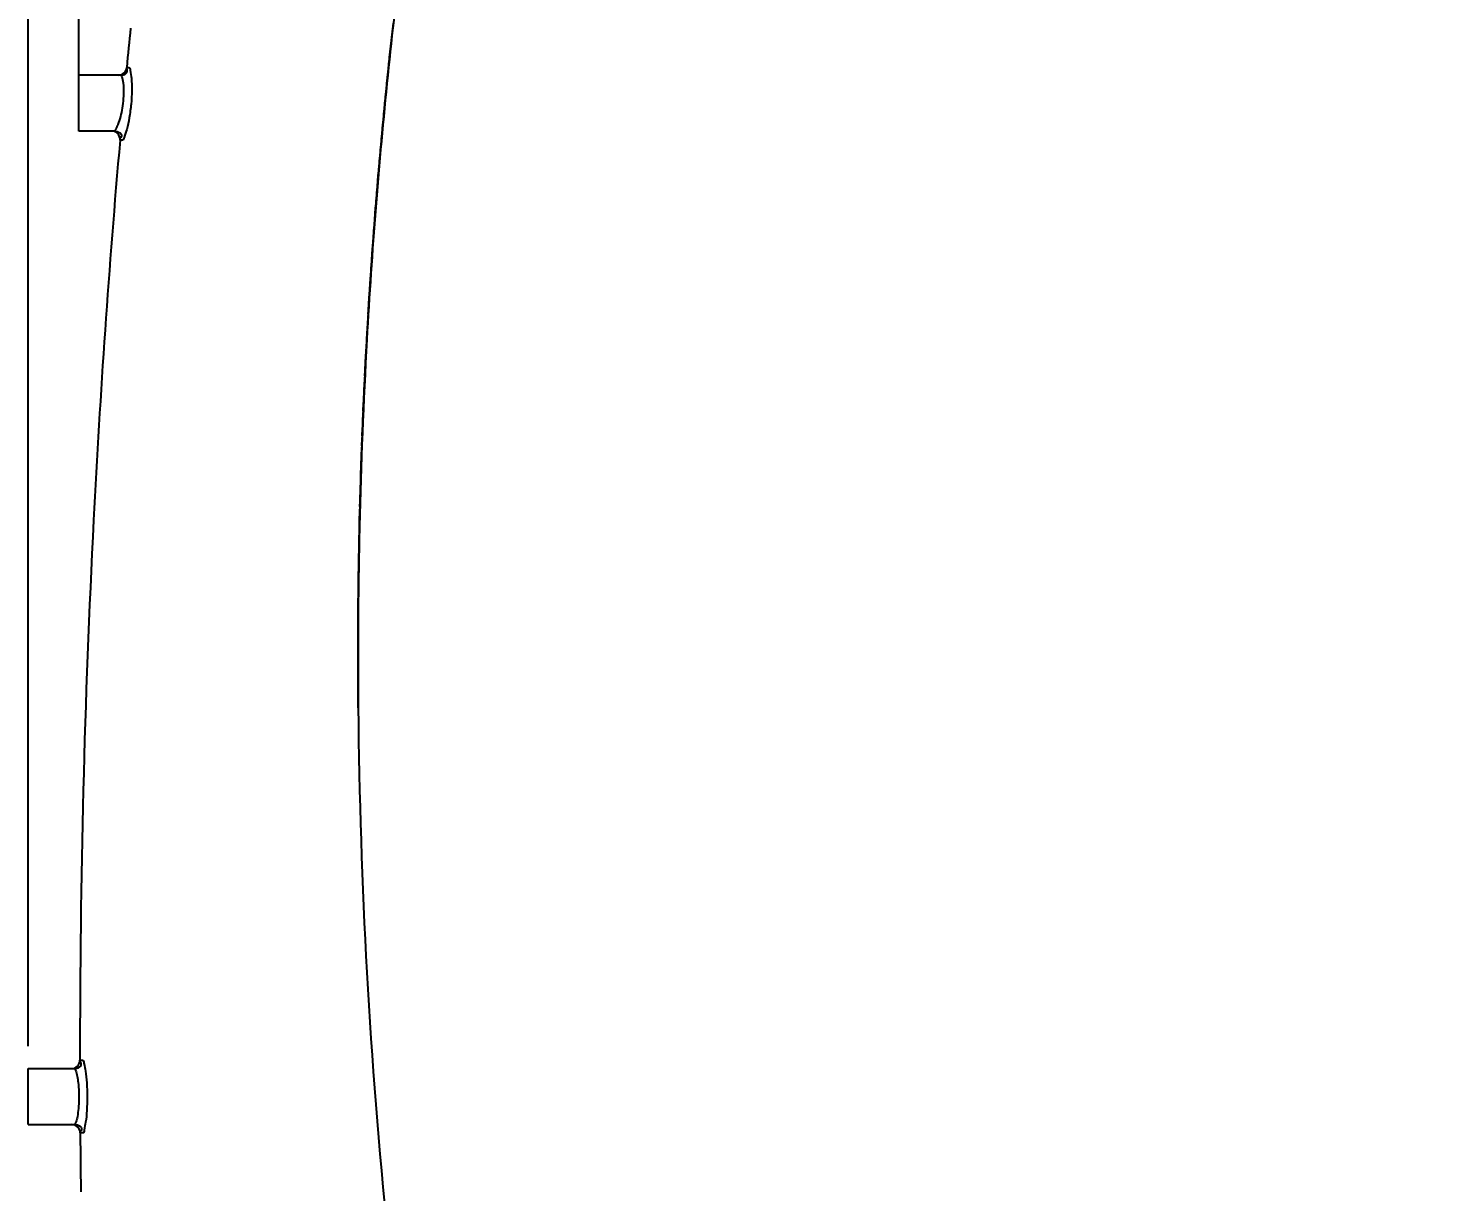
# Model space of a CAD drawing. Header units: millimetres. Extents: x 7426 to 8737, y 124 to 421.
# Drawn here: x 7918.39 to 7943.67, y 270.85 to 291.63 of the extents above; entities that cross this region are included whole.
import ezdxf

# ---------------------------------------------------------------- set-up
doc = ezdxf.new("R2010")
doc.units = ezdxf.units.MM
doc.layers.add('外形图', color=7, linetype='Continuous')
doc.layers.add('尺寸标注', color=7, linetype='Continuous')
doc.styles.add('微软雅黑', font='msyh.ttc')
doc.dimstyles.new('尺寸标注_1_20比例', dxfattribs={"dimtxt": 2.1, "dimasz": 1.7, "dimexe": 0.5, "dimexo": 0.4, "dimgap": 0.5, "dimtad": 1, "dimdec": 1, "dimlfac": 20, "dimdsep": 46, "dimtxsty": '微软雅黑', "dimcen": 0.09, "dimadec": 0, "dimazin": 0, "dimtp": 0.01, "dimtm": 0.01, "dimtfac": 1, "dimtdec": 1, "dimtofl": 0, "dimtmove": 0, "dimatfit": 3, "dimfxl": 1, "dimtolj": 1, "dimarcsym": 0})

# ---------------------------------------------------------------- blocks, each defined once
blk = doc.blocks.new('*D1261')
at = {"layer": 'Defpoints', "color": 0}
for p in [(7943.668, 318.685), (7943.668, 302.528), (7919.292, 290.22)]:
    blk.add_point(p, dxfattribs=at)
at = {"layer": '尺寸标注', "color": 0, "linetype": 'Continuous', "lineweight": -2}
for p, q in [((7919.292, 290.62), (7919.292, 319.185)), ((7943.668, 302.928), (7943.668, 319.185)), ((7920.992, 318.685), (7941.968, 318.685))]:
    blk.add_line(p, q, dxfattribs=at)
at = {"layer": '尺寸标注', "color": 0}
for points in [[(7920.992, 318.968), (7920.992, 318.402), (7919.292, 318.685)], [(7941.968, 318.402), (7941.968, 318.968), (7943.668, 318.685)]]:
    blk.add_solid(points, dxfattribs=at)
at = {"layer": '尺寸标注', "color": 0, "insert": (7931.48, 320.271), "char_height": 2.1, "attachment_point": 5, "style": '微软雅黑'}
blk.add_mtext('\\A1;\\A1;487.5', dxfattribs=at)
blk = doc.blocks.new('*D1334')
at = {"layer": 'Defpoints', "color": 0}
for p in [(7943.668, 325.465), (7943.668, 299.074), (7918.392, 273.049)]:
    blk.add_point(p, dxfattribs=at)
at = {"layer": '尺寸标注', "color": 0, "lineweight": -2}
for p, q in [((7918.392, 273.449), (7918.392, 325.965)), ((7943.668, 299.474), (7943.668, 325.965)), ((7920.092, 325.465), (7941.968, 325.465))]:
    blk.add_line(p, q, dxfattribs=at)
at = {"layer": '尺寸标注', "color": 0}
for points in [[(7920.092, 325.748), (7920.092, 325.181), (7918.392, 325.465)], [(7941.968, 325.181), (7941.968, 325.748), (7943.668, 325.465)]]:
    blk.add_solid(points, dxfattribs=at)
at = {"layer": '尺寸标注', "color": 0, "insert": (7931.03, 327.051), "char_height": 2.1, "attachment_point": 5, "style": '微软雅黑'}
blk.add_mtext('\\A1;505.5', dxfattribs=at)

msp = doc.modelspace()

# ---------------------------------------------------------------- linework, layer by layer
at = {"layer": '外形图', "color": 0, "linetype": 'Continuous'}
for p, q in [((7924.8941, 291.5705), (7924.9115, 291.727)), ((7924.8717, 291.3656), (7924.8887, 291.5215)), ((7924.8828, 291.468), (7924.9, 291.6241)), ((7924.8443, 291.1105), (7924.8609, 291.2656)), ((7924.8552, 291.2124), (7924.8664, 291.3167)), ((7924.8661, 291.3145), (7924.8775, 291.419)), ((7920.1494, 290.935), (7920.1883, 290.9353)), ((7924.8178, 290.8566), (7924.8285, 290.9602)), ((7924.823, 290.9073), (7924.8392, 291.0618)), ((7924.8336, 291.0088), (7924.85, 291.1636)), ((7919.2922, 289.7991), (7919.2922, 290.7991)), ((7920.0397, 290.7991), (7919.2922, 290.7991)), ((7924.7869, 290.5534), (7924.8024, 290.707)), ((7924.7971, 290.6543), (7924.8113, 290.7934)), ((7924.8074, 290.7553), (7924.818, 290.8588)), ((7924.762, 290.302), (7924.7771, 290.4549)), ((7924.7719, 290.4025), (7924.7821, 290.5052)), ((7924.7819, 290.5031), (7924.7922, 290.606)), ((7924.7427, 290.1018), (7924.7574, 290.2541)), ((7924.7523, 290.2018), (7924.7672, 290.3544)), ((7924.7193, 289.8546), (7924.7286, 289.9542)), ((7924.7238, 289.9022), (7924.7381, 290.054)), ((7924.7332, 290.0019), (7924.7477, 290.1539)), ((7919.9227, 289.7991), (7919.2922, 289.7991)), ((7924.6918, 289.5547), (7924.7055, 289.7055)), ((7924.7008, 289.6538), (7924.7147, 289.8048)), ((7924.7099, 289.753), (7924.7238, 289.9022)), ((7920.0714, 289.6362), (7920.0305, 289.636)), ((7924.6655, 289.2586), (7924.6787, 289.4086)), ((7924.6741, 289.3571), (7924.6875, 289.5074)), ((7924.6829, 289.4558), (7924.6965, 289.6063)), ((7924.6444, 289.0131), (7924.657, 289.1603)), ((7924.6529, 289.1132), (7924.6614, 289.2115)), ((7924.657, 289.1603), (7924.67, 289.3099)), ((7924.6279, 288.8175), (7924.6404, 288.9662)), ((7924.6361, 288.9152), (7924.6487, 289.0642)), ((7924.608, 288.5741), (7924.6199, 288.72)), ((7924.6161, 288.6733), (7924.6241, 288.7708)), ((7924.6199, 288.72), (7924.6322, 288.8684)), ((7924.5888, 288.3318), (7924.6004, 288.479)), ((7924.5964, 288.4285), (7924.6043, 288.5275)), ((7924.6041, 288.5255), (7924.6121, 288.6247)), ((7924.5666, 288.0425), (7924.5778, 288.1889)), ((7924.5739, 288.1387), (7924.5852, 288.2854)), ((7924.5813, 288.2352), (7924.5928, 288.3821)), ((7924.5489, 287.8028), (7924.5596, 287.9485)), ((7924.5559, 287.8985), (7924.5632, 287.9965)), ((7924.563, 287.9945), (7924.5704, 288.0926)), ((7924.5284, 287.5167), (7924.5387, 287.6614)), ((7924.5352, 287.6118), (7924.5456, 287.7569)), ((7924.542, 287.7072), (7924.5525, 287.8526)), ((7924.5155, 287.3287), (7924.522, 287.4236)), ((7924.5186, 287.3742), (7924.5284, 287.5167)), ((7924.5253, 287.471), (7924.5319, 287.5661)), ((7924.4964, 287.0435), (7924.5059, 287.1869)), ((7924.5026, 287.1378), (7924.5122, 287.2814)), ((7924.5089, 287.2322), (7924.5186, 287.3742)), ((7924.4814, 286.8088), (7924.4874, 286.9044)), ((7924.4843, 286.8556), (7924.4935, 286.9983)), ((7924.4903, 286.9495), (7924.4996, 287.0925)), ((7924.4641, 286.5287), (7924.4727, 286.6703)), ((7924.4698, 286.6218), (7924.4785, 286.7638)), ((7924.4755, 286.7152), (7924.4815, 286.8106)), ((7924.4477, 286.2503), (7924.4559, 286.391)), ((7924.4531, 286.3429), (7924.4614, 286.4839)), ((7924.4585, 286.4357), (7924.467, 286.577)), ((7924.4373, 286.0657), (7924.4452, 286.2058)), ((7924.4424, 286.1579), (7924.4505, 286.2983)), ((7924.4199, 285.7445), (7924.4273, 285.8835)), ((7924.4248, 285.836), (7924.4323, 285.9753)), ((7924.4297, 285.9277), (7924.4373, 286.0657)), ((7924.4348, 286.0213), (7924.4399, 286.1135)), ((7924.4105, 285.562), (7924.4176, 285.7004)), ((7924.4152, 285.6531), (7924.4224, 285.7919)), ((7924.3949, 285.2446), (7924.4015, 285.382)), ((7924.3993, 285.3351), (7924.406, 285.4727)), ((7924.4037, 285.4257), (7924.4083, 285.5182)), ((7924.4082, 285.5165), (7924.4129, 285.6092)), ((7924.3845, 285.0194), (7924.3886, 285.1109)), ((7924.3886, 285.1094), (7924.3928, 285.2011)), ((7924.3907, 285.1544), (7924.3971, 285.2914)), ((7924.3746, 284.7955), (7924.3805, 284.9312)), ((7924.3784, 284.8849), (7924.3845, 285.0194)), ((7924.3825, 284.9761), (7924.3866, 285.0659)), ((7924.3634, 284.5284), (7924.3689, 284.6632)), ((7924.367, 284.6172), (7924.3727, 284.7523)), ((7924.3707, 284.7062), (7924.3766, 284.8417)), ((7924.353, 284.2631), (7924.3582, 284.3969)), ((7924.3564, 284.3513), (7924.3617, 284.4855)), ((7924.3598, 284.4397), (7924.3653, 284.5742)), ((7924.3434, 283.9997), (7924.3481, 284.1325)), ((7924.3465, 284.0873), (7924.3514, 284.2205)), ((7924.3497, 284.1751), (7924.3547, 284.3086)), ((7924.3359, 283.7815), (7924.3389, 283.87)), ((7924.3388, 283.8686), (7924.3419, 283.9573)), ((7924.3418, 283.9559), (7924.345, 284.0448)), ((7924.3276, 283.5215), (7924.3304, 283.6093)), ((7924.3303, 283.608), (7924.3331, 283.696)), ((7924.3331, 283.6947), (7924.336, 283.7829)), ((7924.3201, 283.2633), (7924.3226, 283.3504)), ((7924.3225, 283.3492), (7924.3251, 283.4365)), ((7924.3251, 283.4352), (7924.3277, 283.5228)), ((7924.3132, 283.007), (7924.3155, 283.0934)), ((7924.3154, 283.0922), (7924.3178, 283.1789)), ((7924.3177, 283.1777), (7924.3201, 283.2645)), ((7924.3068, 282.7416), (7924.3091, 282.8384)), ((7924.3091, 282.8373), (7924.3133, 283.0082)), ((7924.3025, 282.5432), (7924.3043, 282.6278)), ((7924.3043, 282.6267), (7924.3068, 282.7416)), ((7924.2976, 282.2952), (7924.2992, 282.3784)), ((7924.2992, 282.3774), (7924.3008, 282.461)), ((7924.3008, 282.46), (7924.3025, 282.5442)), ((7924.2934, 282.0523), (7924.2948, 282.1335)), ((7924.2947, 282.1327), (7924.2962, 282.2146)), ((7924.2961, 282.2137), (7924.2976, 282.2962)), ((7924.2899, 281.8154), (7924.291, 281.8944)), ((7924.291, 281.8936), (7924.2922, 281.9734)), ((7924.2922, 281.9726), (7924.2934, 282.0531)), ((7924.2862, 281.5109), (7924.287, 281.5863)), ((7924.287, 281.5857), (7924.2884, 281.6996)), ((7924.2879, 281.6621), (7924.2889, 281.7387)), ((7924.2889, 281.738), (7924.2899, 281.8162)), ((7924.2841, 281.2952), (7924.285, 281.4011)), ((7924.285, 281.4005), (7924.2862, 281.5115)), ((7924.2822, 281.031), (7924.2827, 281.1114)), ((7924.2827, 281.1114), (7924.2833, 281.1985)), ((7924.2833, 281.1985), (7924.2841, 281.2952)), ((7924.2808, 280.7405), (7924.2812, 280.8336)), ((7924.2812, 280.8336), (7924.2816, 280.9302)), ((7924.2816, 280.9302), (7924.2822, 281.031)), ((7924.2803, 280.4792), (7924.2804, 280.5636)), ((7924.2804, 280.5636), (7924.2806, 280.6506)), ((7924.2806, 280.6506), (7924.2808, 280.7405)), ((7924.2803, 280.3771), (7924.2803, 280.4792)), ((7924.2804, 280.2786), (7924.2803, 280.3771)), ((7924.2806, 280.1832), (7924.2804, 280.2786)), ((7924.2809, 280.091), (7924.2806, 280.1832)), ((7924.2812, 280.0017), (7924.2809, 280.091)), ((7924.2816, 279.9154), (7924.2812, 280.0017)), ((7924.2821, 279.8158), (7924.2816, 279.9154)), ((7924.2827, 279.7206), (7924.2821, 279.8158)), ((7924.2834, 279.6308), (7924.2827, 279.7206)), ((7924.2845, 279.4974), (7924.2834, 279.6308)), ((7918.3922, 272.0487), (7918.3922, 273.0487)), ((7918.3922, 273.0487), (7919.2102, 273.0487)), ((7919.3139, 273.1988), (7919.3596, 273.1987)), ((7918.3922, 272.0487), (7919.2147, 272.0487)), ((7919.364, 271.8997), (7919.3193, 271.8998))]:
    msp.add_line(p, q, dxfattribs=at)
for centre, radius, start, end in [((8025.8391, 280.4223), 101.5587, 172.857962, 174.138765), ((8105.6833, 273.2984), 186.3703, 174.353832, 174.569873), ((7920.0001, 290.9491), 0.15, 270.00001, 354.56987), ((8025.855, 280.4212), 101.5747, 174.139047, 176.809311), ((7919.8811, 289.6491), 0.15, 354.97089, 89.99999), ((8105.6156, 273.304), 186.3024, 174.970785, 177.06354), ((8025.8653, 280.421), 101.585, 176.809539, 178.691273), ((8105.1383, 273.3268), 185.8245, 177.063006, 180.039454), ((8025.8505, 280.4214), 101.5702, 178.691291, 179.479852), ((8025.8538, 280.4214), 101.5735, 179.479906, 180.521116), ((8025.8952, 280.424), 101.6149, 180.522369, 185.860331), ((7919.1639, 273.1987), 0.15, 270.00001, 0.04077), ((7919.1693, 271.8987), 0.15, 0.44249, 89.99999), ((8104.4478, 273.3295), 185.134, 180.442473, 180.767193)]:
    msp.add_arc(centre, radius, start, end, dxfattribs=at)
for points, knots in [([(7920.1883, 290.9353), (7920.207, 290.9353), (7920.2167, 290.8383), (7920.2386, 290.7278), (7920.2419, 290.5126), (7920.2313, 290.2799), (7920.1995, 290.0482), (7920.1594, 289.8395), (7920.1151, 289.7278), (7920.0916, 289.6364), (7920.0714, 289.6362)], [0, 0, 0, 0, 0.0421558, 0.1513464, 0.3116531, 0.4981523, 0.6839472, 0.843689, 0.9546027, 1, 1, 1, 1]), ([(7920.0608, 290.771), (7920.0868, 290.7013), (7920.0986, 290.508), (7920.0822, 290.2236), (7920.0197, 289.9711), (7919.9633, 289.85), (7919.9368, 289.7991), (7919.9227, 289.7991)], [0, 0, 0, 0, 0.2219841, 0.5626281, 0.863934, 0.9578839, 1, 1, 1, 1]), ([(7920.0397, 290.7991), (7920.0731, 290.7991), (7920.1469, 290.8011), (7920.1661, 290.8865), (7920.1505, 290.9108)], [0, 0, 0, 0, 0.5366217, 1, 1, 1, 1]), ([(7920.0397, 290.7991), (7920.0439, 290.7991), (7920.054, 290.7892), (7920.0581, 290.7784), (7920.0608, 290.771)], [0, 0, 0, 0, 0.352385, 1, 1, 1, 1]), ([(7919.9227, 289.7991), (7919.9602, 289.7991), (7920.0161, 289.7874), (7920.0679, 289.7239), (7920.0461, 289.6865), (7920.0329, 289.6724)], [0, 0, 0, 0, 0.515926, 0.7343029, 1, 1, 1, 1]), ([(7919.2102, 273.0487), (7919.2458, 273.0487), (7919.2992, 273.0584), (7919.3498, 273.117), (7919.3324, 273.1538), (7919.3211, 273.1683)], [0, 0, 0, 0, 0.513638, 0.7337236, 1, 1, 1, 1]), ([(7919.2102, 273.0487), (7919.2147, 273.0487), (7919.2252, 273.0385), (7919.2302, 273.0275), (7919.2335, 273.02)], [0, 0, 0, 0, 0.3507218, 1, 1, 1, 1]), ([(7919.2335, 273.02), (7919.2635, 272.9518), (7919.2899, 272.7626), (7919.302, 272.5199), (7919.2861, 272.3096), (7919.2664, 272.1755), (7919.246, 272.1021), (7919.2273, 272.0487), (7919.2147, 272.0487)], [0, 0, 0, 0, 0.2255589, 0.5686072, 0.7349429, 0.8709843, 0.9617872, 1, 1, 1, 1]), ([(7919.3596, 273.1987), (7919.3785, 273.1986), (7919.3925, 273.1042), (7919.422, 272.9935), (7919.4389, 272.7809), (7919.4477, 272.548), (7919.4393, 272.3156), (7919.4236, 272.1033), (7919.395, 271.9941), (7919.3827, 271.8996), (7919.364, 271.8997)], [0, 0, 0, 0, 0.0431332, 0.1527536, 0.3134337, 0.5012776, 0.6889002, 0.8489439, 0.9576532, 1, 1, 1, 1]), ([(7919.2147, 272.0487), (7919.2501, 272.0487), (7919.3033, 272.0391), (7919.3539, 271.9809), (7919.3368, 271.9442), (7919.3256, 271.9296)], [0, 0, 0, 0, 0.5134989, 0.7337144, 1, 1, 1, 1])]:
    msp.add_open_spline(points, degree=3, knots=knots, dxfattribs=at)

# ---------------------------------------------------------------- dimensions: what is measured, and where the dimension line sits
at = {"layer": '尺寸标注'}
dim = msp.add_linear_dim(base=(7943.6678, 325.4647), p1=(7918.3922, 273.0487), p2=(7943.6678, 299.0744), dimstyle='尺寸标注_1_20比例', dxfattribs=at)
dim.commit()
dim.dimension.update_dxf_attribs({"geometry": '*D1334', "text_midpoint": (7931.03, 327.0506)})
at = {"layer": '尺寸标注', "color": 0, "linetype": 'Continuous'}
dim = msp.add_linear_dim(base=(7943.6678, 318.6849), p1=(7919.2922, 290.2199), p2=(7943.6678, 302.5284), text='\\A1;487.5', dimstyle='尺寸标注_1_20比例', override={"dimtxsty": '微软雅黑'}, dxfattribs=at)
dim.commit()
dim.dimension.update_dxf_attribs({"geometry": '*D1261', "text_midpoint": (7931.48, 320.2708)})

doc.saveas('drawing.dxf')
